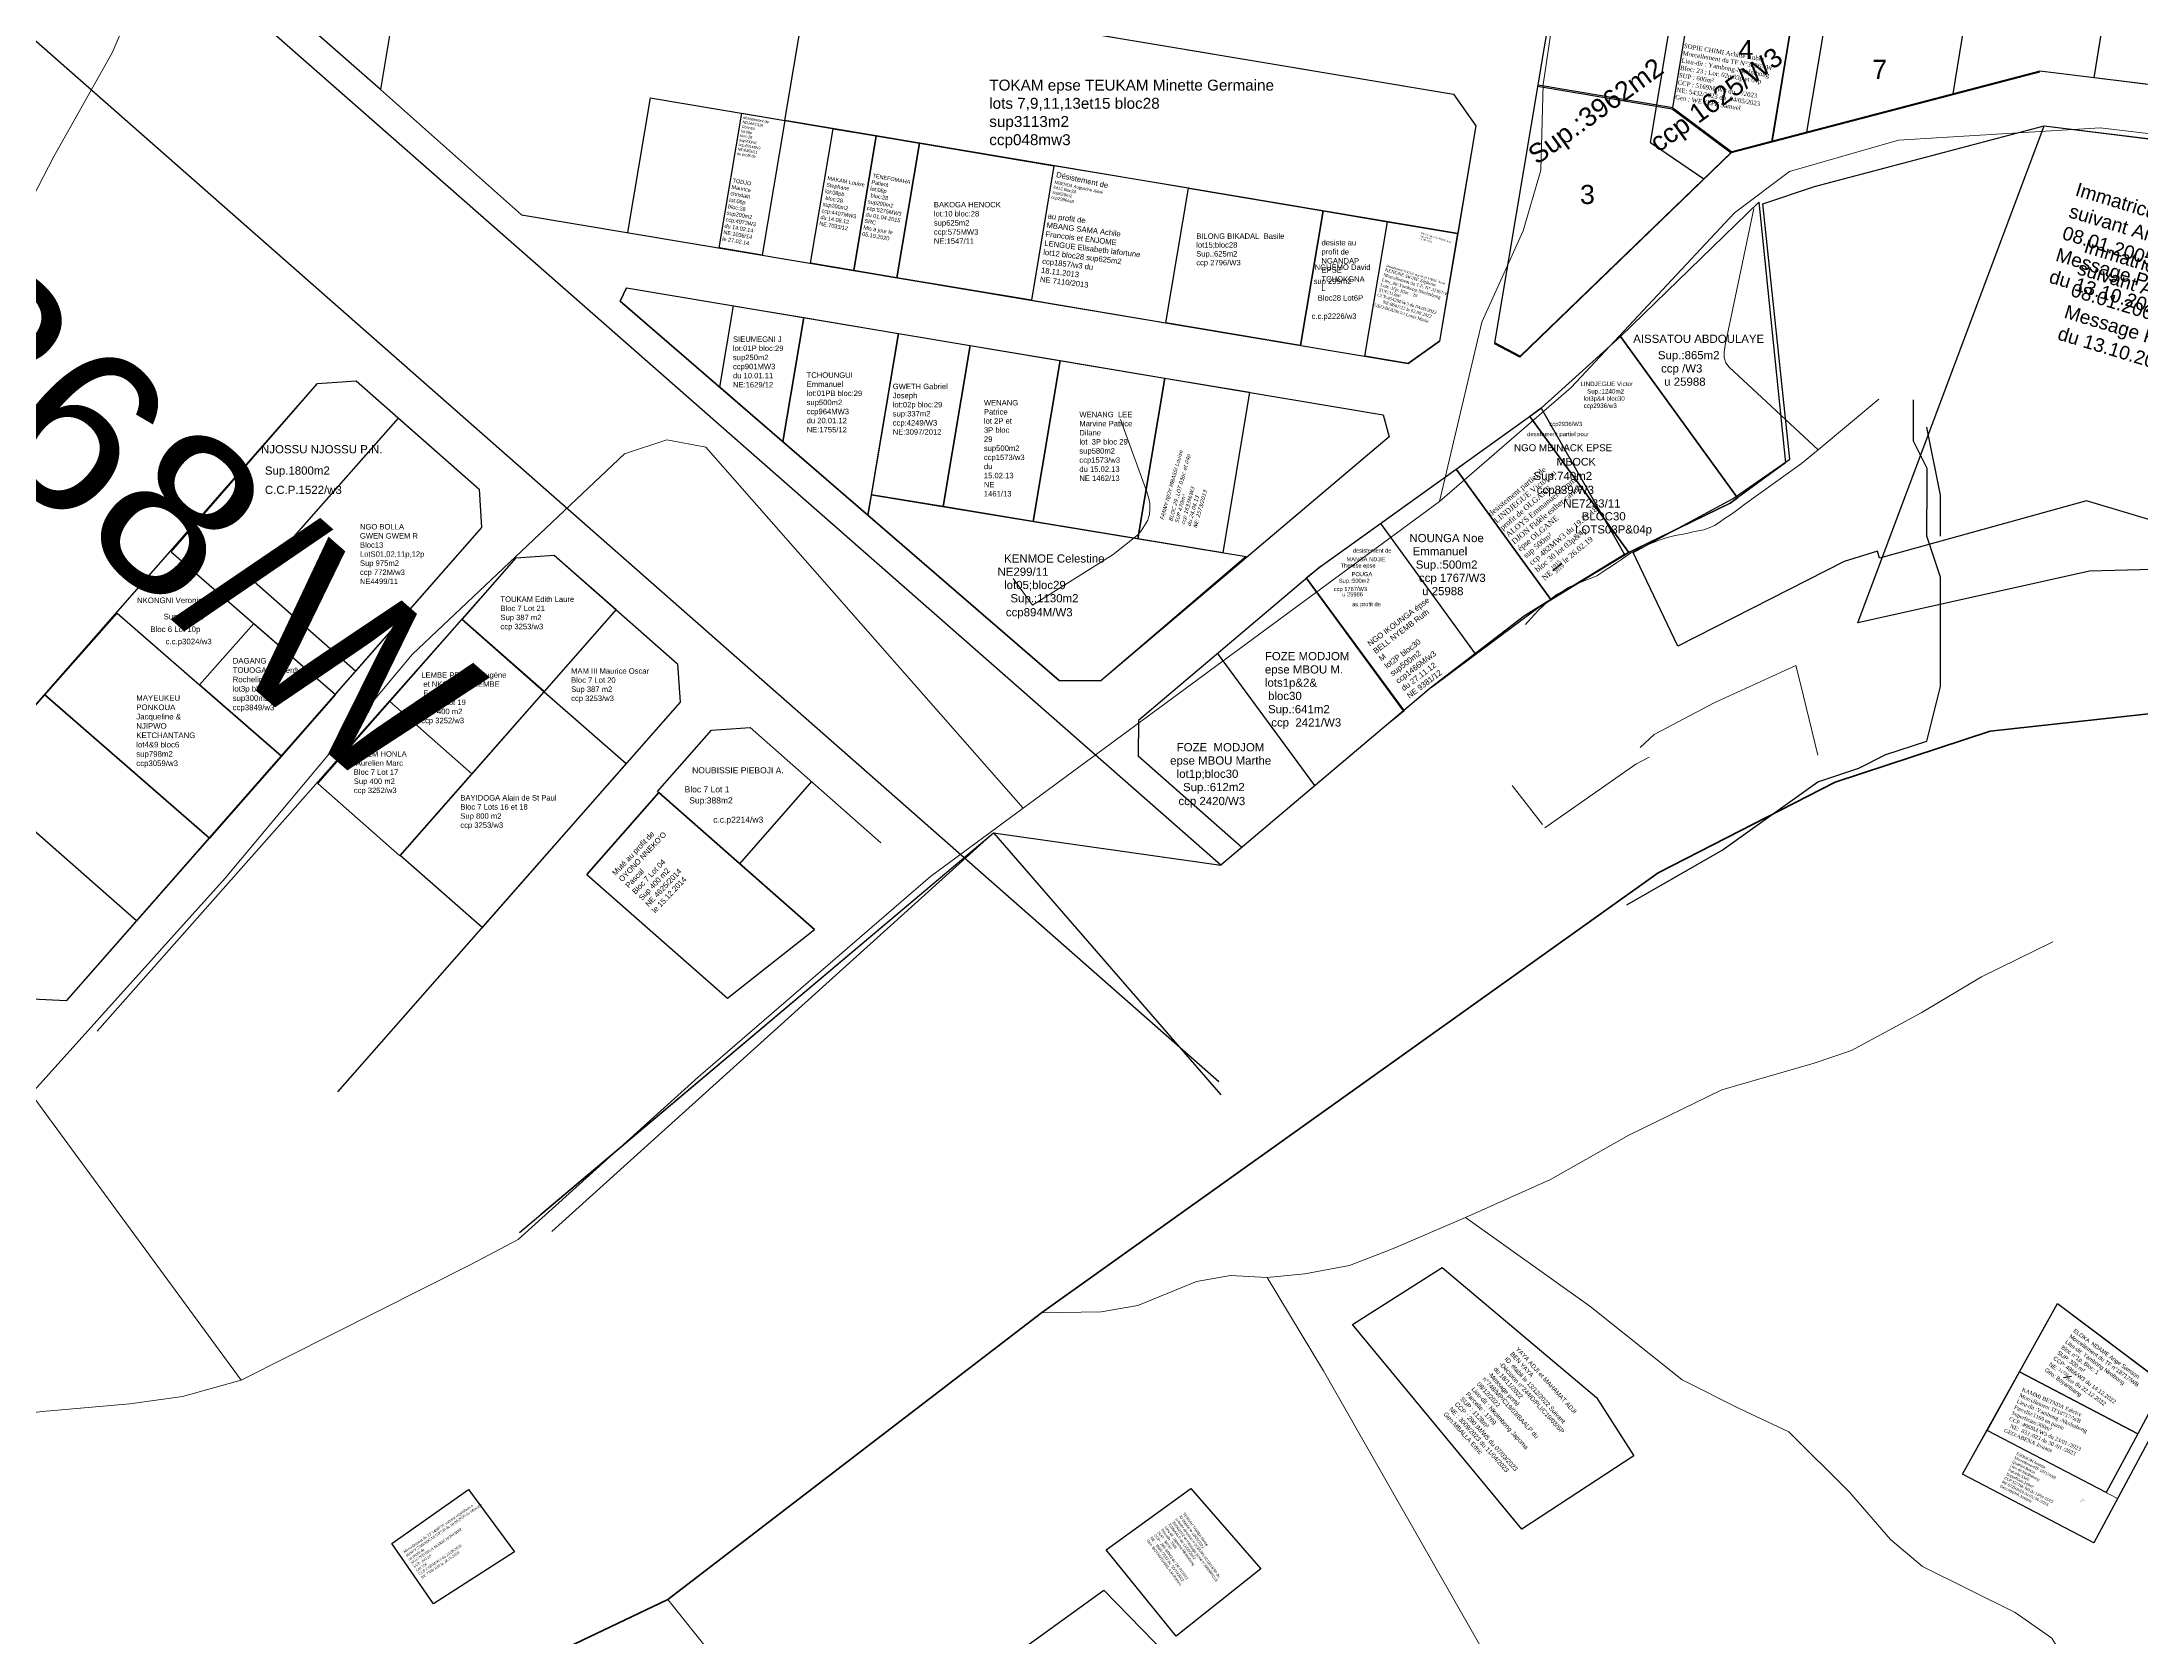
# Model space of a CAD drawing. Header units: millimetres. Extents: x 587399 to 927168, y 438565 to 1444955.
# Drawn here: x 588788.3 to 589173, y 444428.2 to 444720.5 of the extents above; entities that cross this region are included whole.
import ezdxf

# ---------------------------------------------------------------- set-up
doc = ezdxf.new("R2010")
doc.units = ezdxf.units.MM
doc.header["$LTSCALE"] = 2
for name, color, linetype, lineweight in [('drains_fossés', 120, 'Continuous', 20), ('MAJ APRES LE 13.01.2023', 222, 'Continuous', 30), ('Roads_main1', 10, 'Continuous', 100), ('Roads_others', 24, 'Continuous', 9)]:
    doc.layers.add(name, color=color, linetype=linetype, lineweight=lineweight)
for name, color, linetype in [('end maj 26 02 2021', 7, 'Continuous'), ('MAJ AVRIL 2021', 7, 'Continuous'), ('MAJ JAN 2022', 1, 'Continuous'), ('Parcelle MAJ', 6, 'Continuous')]:
    doc.layers.add(name, color=color, linetype=linetype)
doc.styles.get("Standard").update_dxf_attribs({"font": 'arial.ttf'})
doc.styles.add('STYLE3', font='tt0012m_.ttf', dxfattribs={"height": 13})
doc.styles.add('Times 1.0', font='times.ttf', dxfattribs={"width": 0.99, "height": 1})

msp = doc.modelspace()

# ---------------------------------------------------------------- linework, layer by layer
for p, q in [((589054.467, 444665.406), (589070.807, 444762.886)), ((589111.633, 444703.998), (589120.945, 444759.549)), ((589111.633, 444703.998), (589120.945, 444759.549)), ((589145.607, 444755.416), (589138.357, 444711.006)), ((589145.607, 444755.416), (589138.357, 444711.006)), ((589164.237, 444713.956), (589170.257, 444751.276)), ((589164.237, 444713.956), (589170.257, 444751.276)), ((589087.031, 444708.451), (589092.506, 444741.114)), ((589154.309, 444715.189), (589097.857, 444700.386)), ((589209.647, 444708.316), (589154.309, 444715.189)), ((589087.031, 444708.451), (589062.375, 444712.583)), ((589209.647, 444708.316), (589164.237, 444713.956)), ((589087.031, 444708.451), (589097.857, 444700.386)), ((589097.857, 444700.386), (589059.097, 444662.966))]:
    msp.add_line(p, q)
at = {"color": 1, "lineweight": 30}
for p, q in [((589054.467, 444665.406), (589070.807, 444762.886)), ((589097.857, 444700.386), (589059.097, 444662.966)), ((589059.097, 444662.966), (589054.467, 444665.406))]:
    msp.add_line(p, q, dxfattribs=at)
at = {"color": 1}
msp.add_line((589105.168, 444702.303), (589114.602, 444758.586), dxfattribs=at)
at = {"flags": 128}
for points in [[(589170.258, 444751.285), (589248.427, 444738.172), (589306.062, 444724.671), (589306.807, 444720.706), (589257.977, 444687.356), (589248.457, 444686.906), (589209.647, 444708.316), (589164.237, 444713.956), (589170.257, 444751.276)], [(589034.795, 444687.606), (589047.646, 444685.452)]]:
    msp.add_lwpolyline(points, dxfattribs=at)
for points in [[(589087.29, 444728.15), (589108.95, 444724.56), (589105.27, 444702.36), (589097.93, 444700.42), (589092.73, 444695.38), (589082.96, 444702.03)], [(589157.542, 444489.46), (589179.058, 444473.282), (589164.199, 444445.634), (589140.154, 444458.193)], [(589150.579, 444476.94), (589172.223, 444465.635), (589166.426, 444454.851), (589144.627, 444466.237)]]:
    msp.add_lwpolyline(points, close=True, dxfattribs=at)
at = {"color": 1, "lineweight": 30, "flags": 128}
for points in [[(589213.069, 444621.464), (589162.841, 444636.507), (589124.909, 444625.98), (589124.557, 444627.247), (589118.468, 444625.389), (589087.99, 444609.847), (589079.791, 444627.014), (589098.087, 444636.893), (589108.494, 444644.098), (589103.553, 444690.843), (589113.027, 444694.065), (589155.069, 444705.167)], [(589155.069, 444705.167), (589206.591, 444698.861)]]:
    msp.add_lwpolyline(points, dxfattribs=at)
at = {"color": 7, "lineweight": -3, "flags": 128}
msp.add_lwpolyline([(589155.069, 444705.167), (589206.591, 444698.861)], dxfattribs=at)
msp.add_lwpolyline([(589155.069, 444705.167), (589206.591, 444698.861)], dxfattribs=at)
at = {"color": 5, "flags": 128}
msp.add_lwpolyline([(588982.83, 444437), (589010.705, 444408.312), (588990.246, 444393.493), (588962.371, 444422.181)], close=True, dxfattribs=at)
at = {"layer": 'drains_fossés'}
for p, q in [((589113.679, 444645.841), (589124.816, 444655.116)), ((589063.213, 444577.209), (589057.655, 444584.345))]:
    msp.add_line(p, q, dxfattribs=at)
for points in [[(589101.89, 444690.048), (589096.664, 444664.971), (589096.465, 444663.733), (589096.455, 444662.716), (589096.756, 444661.755), (589097.356, 444660.937), (589113.679, 444645.841)], [(588985.852, 444651.365), (588990.706, 444638.148), (588991.006, 444637.165), (588991.263, 444636.071), (588991.264, 444635.009), (588991.165, 444633.992), (588991.01, 444633.439), (588990.855, 444632.942), (588990.29, 444631.957), (588989.68, 444630.995), (588988.993, 444630.187), (588984.556, 444626.645), (588969.755, 444617.356), (588966.209, 444622.25)], [(589060.08, 444613.819), (589061.654, 444615.622), (589062.453, 444616.463), (589063.285, 444617.271), (589064.161, 444618.024), (589065.07, 444618.754), (589065.891, 444619.407), (589066.901, 444619.961), (589067.955, 444620.592), (589068.976, 444621.113), (589070.063, 444621.534), (589071.095, 444621.944), (589072.127, 444622.321), (589073.126, 444622.753), (589074.025, 444623.328), (589074.857, 444623.915), (589075.733, 444624.469), (589076.732, 444625.1), (589077.63, 444625.731), (589078.518, 444626.373), (589079.405, 444626.971), (589080.415, 444627.491), (589081.491, 444628.001), (589082.435, 444628.422), (589083.511, 444628.876), (589084.532, 444629.275), (589085.497, 444629.586), (589086.518, 444629.885), (589087.517, 444630.107), (589088.605, 444630.307), (589089.615, 444630.507), (589090.703, 444630.774), (589091.702, 444630.973), (589092.745, 444631.196), (589093.744, 444631.528), (589094.665, 444631.938), (589095.575, 444632.536), (589096.54, 444633.244), (589097.438, 444633.809), (589098.481, 444634.518), (589099.435, 444635.248), (589100.245, 444635.868), (589110.64, 444643.307), (589113.679, 444645.841)], [(589109.588, 444606.295), (589094.663, 444599.482), (589083.657, 444593.678), (589081.061, 444591.299)], [(589113.623, 444589.927), (589110.435, 444602.968), (589109.588, 444606.295)], [(589063.613, 444576.579), (589080.298, 444588.225), (589082.728, 444589.543)]]:
    msp.add_lwpolyline(points, dxfattribs=at)
at = {"layer": 'end maj 26 02 2021', "color": 3, "linetype": 'ByBlock'}
for p, q in [((589004.26, 444569.74), (588668.629, 444864.394)), ((588643.376, 444847.097), (589003.895, 444530.13)), ((589035.098, 444648.199), (588982.251, 444603.513)), ((589107.72, 444643.446), (589097.539, 444636.048)), ((589097.539, 444636.048), (589078.197, 444626.67)), ((589078.197, 444626.67), (589059.906, 444615.402)), ((589022.538, 444624.482), (588989.143, 444596.245)), ((589059.906, 444615.402), (589042.834, 444602.345)), ((589042.834, 444602.345), (589027.543, 444589.427)), ((588989.143, 444596.245), (588989.083, 444589.718)), ((588901.042, 444583.221), (588910.938, 444594.494)), ((588910.938, 444594.494), (588918.038, 444594.953)), ((588918.038, 444594.953), (588941.959, 444573.862)), ((589008.12, 444573.004), (588989.083, 444589.718)), ((589027.543, 444589.427), (589004.26, 444569.74)), ((588929.267, 444585.053), (588916.075, 444570.023)), ((588916.075, 444570.023), (588901.042, 444583.221))]:
    msp.add_line(p, q, dxfattribs=at)
at = {"layer": 'end maj 26 02 2021', "linetype": 'ByBlock', "ltscale": 0.0014}
for p, q in [((588928.503, 444730.784), (589046.85, 444710.934)), ((588899.712, 444710.263), (588895.578, 444685.607)), ((588899.712, 444710.263), (588949.024, 444701.993)), ((588949.024, 444701.993), (588944.889, 444677.337)), ((589047.379, 444642.274), (589062.948, 444653.432)), ((589062.948, 444653.432), (589078.197, 444626.67)), ((589062.948, 444653.432), (589062.948, 444653.432)), ((589064.736, 444618.382), (589047.379, 444642.274)), ((589078.197, 444626.67), (589064.736, 444618.382)), ((588838.822, 444584.692), (588853.84, 444571.49))]:
    msp.add_line(p, q, dxfattribs=at)
at = {"layer": 'end maj 26 02 2021', "linetype": 'ByBlock'}
for p, q in [((589062.272, 444712.404), (589086.936, 444708.266)), ((589154.244, 444714.991), (589097.772, 444700.198)), ((589086.936, 444708.266), (589097.772, 444700.198)), ((589138.279, 444710.812), (589097.777, 444700.198)), ((589097.772, 444700.198), (589059.011, 444662.78)), ((588994.203, 444669.071), (588998.336, 444693.721)), ((588998.336, 444693.721), (589022.996, 444689.587)), ((588876.145, 444688.867), (589038.581, 444661.623)), ((589018.842, 444664.948), (589022.986, 444689.587)), ((589022.996, 444689.587), (589018.852, 444664.928)), ((589022.986, 444689.587), (589034.795, 444687.606)), ((589030.652, 444662.956), (589034.795, 444687.606)), ((589034.795, 444687.606), (589047.635, 444685.454)), ((589047.635, 444685.454), (589044.323, 444665.735)), ((588895.354, 444675.505), (589033.985, 444652.254)), ((589018.842, 444664.948), (588994.203, 444669.071)), ((589044.323, 444665.735), (589038.562, 444661.625)), ((589059.012, 444662.783), (589054.382, 444665.223)), ((589077.443, 444666.56), (589062.948, 444653.432)), ((589077.443, 444666.56), (589098.899, 444637.037)), ((589038.562, 444661.625), (589030.652, 444662.956)), ((588811.977, 444627.155), (588838.782, 444657.992)), ((588838.782, 444657.992), (588845.832, 444658.441)), ((588845.832, 444658.441), (588868.369, 444638.638)), ((589033.508, 444632.336), (589047.379, 444642.274)), ((589047.379, 444642.274), (589064.736, 444618.382)), ((588868.369, 444638.638), (588868.818, 444631.578)), ((588868.818, 444631.578), (588842.024, 444601.041)), ((589022.537, 444624.477), (589033.508, 444632.336)), ((589033.508, 444632.336), (589050.845, 444608.474)), ((588811.977, 444627.155), (588842.064, 444601.011)), ((588798.396, 444539.327), (588875.177, 444626.037)), ((588875.177, 444626.037), (588882.147, 444626.516)), ((588882.147, 444626.516), (588904.735, 444606.653)), ((589019.917, 444622.358), (589022.537, 444624.477)), ((589037.714, 444598.015), (589019.917, 444622.358)), ((589019.917, 444622.358), (589037.834, 444598.015)), ((588802.048, 444615.911), (588817.145, 444602.793)), ((589059.906, 444615.402), (589050.845, 444608.474)), ((589064.736, 444618.382), (589059.906, 444615.402)), ((588817.145, 444602.793), (588827.075, 444614.036)), ((589021.502, 444584.318), (589003.645, 444608.59)), ((589050.845, 444608.474), (589042.834, 444602.345)), ((588904.735, 444606.653), (588905.204, 444599.613)), ((588842.064, 444601.011), (588792.737, 444544.908)), ((589042.834, 444602.345), (589037.714, 444598.015)), ((588905.204, 444599.613), (588842.454, 444528.251)), ((589037.834, 444598.015), (589035.193, 444595.886)), ((588888.09, 444568.035), (588901.292, 444583.053)), ((588901.292, 444583.053), (588929.818, 444557.97)), ((588875.749, 444502.493), (588962.581, 444575.685)), ((588879.631, 444505.766), (588962.581, 444575.685)), ((588962.581, 444575.685), (589004.264, 444527.72))]:
    msp.add_line(p, q, dxfattribs=at)
at = {"layer": 'end maj 26 02 2021', "color": 7, "linetype": 'ByBlock'}
for p, q in [((589046.85, 444710.934), (589050.954, 444705.176)), ((589050.954, 444705.176), (589044.339, 444665.727)), ((588895.354, 444675.505), (588894.206, 444673.063)), ((588894.206, 444673.063), (588974.649, 444603.553)), ((589038.581, 444661.623), (589044.339, 444665.727)), ((589022.538, 444624.482), (589062.948, 444653.432)), ((589033.985, 444652.254), (589035.098, 444648.199)), ((588974.649, 444603.553), (588982.251, 444603.513))]:
    msp.add_line(p, q, dxfattribs=at)
at = {"layer": 'end maj 26 02 2021', "color": 2, "linetype": 'ByBlock'}
for p, q in [((589062.321, 444616.892), (589078.197, 444626.67)), ((589042.834, 444602.345), (589062.321, 444616.892)), ((588881.667, 444502.667), (588962.581, 444575.685)), ((588962.581, 444575.685), (589004.26, 444569.74))]:
    msp.add_line(p, q, dxfattribs=at)
at = {"layer": 'end maj 26 02 2021', "color": 3, "linetype": 'ByBlock', "ltscale": 0.0014, "flags": 128}
msp.add_lwpolyline([(588876.145, 444688.867), (588850.307, 444711.804), (588837.56, 444722.992), (588813.323, 444744.265), (588811.826, 444745.579)], dxfattribs=at)
at = {"layer": 'end maj 26 02 2021', "linetype": 'ByBlock', "ltscale": 0.0014, "flags": 128}
for points in [[(588840.515, 444745.541), (588855.464, 444743.014), (588850.307, 444711.804), (588837.56, 444722.992), (588840.515, 444745.541)], [(588895.354, 444675.505), (589033.986, 444652.254), (589035.098, 444648.199), (588982.251, 444603.513), (588974.649, 444603.553), (588894.206, 444673.063), (588895.354, 444675.505)], [(588868.369, 444638.638), (588868.818, 444631.578), (588792.737, 444544.908), (588786.497, 444545.198), (588768.24, 444570.241), (588768.601, 444578.041), (588838.782, 444657.992), (588845.832, 444658.441), (588868.369, 444638.638), (588868.818, 444631.578)]]:
    msp.add_lwpolyline(points, dxfattribs=at)
for points in [[(588928.503, 444730.784), (589046.85, 444710.934), (589050.954, 444705.177), (589047.646, 444685.452), (588924.368, 444706.125)], [(588916.478, 444707.451), (588924.368, 444706.125), (588920.234, 444681.472), (588912.344, 444682.796)], [(588933.244, 444704.637), (588941.135, 444703.314), (588936.997, 444678.661), (588929.108, 444679.987)], [(588949.024, 444701.991), (588973.68, 444697.858), (588969.545, 444673.201), (588944.889, 444677.337)], [(588914.944, 444672.22), (588927.851, 444670.055), (588924.032, 444647.29), (588912.442, 444657.305)], [(588927.851, 444670.055), (588945.196, 444667.146), (588939.607, 444633.832), (588924.032, 444647.29)], [(588945.196, 444667.146), (588958.354, 444664.939), (588953.408, 444635.447), (588940.233, 444637.559)], [(588958.354, 444664.939), (588974.83, 444662.175), (588969.883, 444632.683), (588953.408, 444635.447)], [(588974.83, 444662.176), (588993.979, 444658.964), (588989.042, 444629.533), (588969.883, 444632.683)], [(588993.984, 444658.969), (589009.525, 444656.356), (589004.592, 444626.976), (588989.042, 444629.533)], [(588853.619, 444651.598), (588868.369, 444638.638), (588868.818, 444631.578), (588845.735, 444605.271), (588827.147, 444621.623)], [(588940.233, 444637.559), (589008.896, 444626.268), (588982.25, 444603.513), (588974.649, 444603.553), (588939.607, 444633.832)], [(588882.147, 444626.516), (588893.496, 444616.584), (588880.294, 444601.566), (588865.276, 444614.768), (588875.177, 444626.037)], [(588865.226, 444614.728), (588880.244, 444601.526), (588867.042, 444586.508), (588852.024, 444599.71)], [(588788.809, 444600.921), (588818.952, 444574.727), (588805.595, 444559.534), (588775.569, 444585.931)], [(588852.024, 444599.71), (588867.042, 444586.508), (588853.84, 444571.49), (588838.822, 444584.692)], [(588880.304, 444601.526), (588895.322, 444588.354), (588868.898, 444558.318), (588853.88, 444571.53)]]:
    msp.add_lwpolyline(points, close=True, dxfattribs=at)
at = {"layer": 'end maj 26 02 2021', "linetype": 'ByBlock', "lineweight": -3, "ltscale": 0.0014, "flags": 128}
msp.add_lwpolyline([(588916.478, 444707.451), (588924.368, 444706.125), (588920.234, 444681.472), (588912.344, 444682.796)], close=True, dxfattribs=at)
at = {"layer": 'end maj 26 02 2021', "color": 150, "linetype": 'ByBlock', "lineweight": -3, "ltscale": 0.0014, "flags": 128}
msp.add_lwpolyline([(588941.135, 444703.314), (588949.024, 444701.991), (588944.889, 444677.337), (588936.997, 444678.661)], close=True, dxfattribs=at)
at = {"layer": 'end maj 26 02 2021', "linetype": 'ByBlock', "flags": 128}
msp.add_lwpolyline([(588973.68, 444697.858), (588969.545, 444673.201), (588994.203, 444669.071), (588998.336, 444693.721), (588973.68, 444697.858)], dxfattribs=at)
for points in [[(589102.836, 444691.187), (589107.72, 444643.446), (589098.899, 444637.037), (589077.443, 444666.56)], [(588802.048, 444615.911), (588832.16, 444589.745), (588818.954, 444574.725), (588788.808, 444600.92)], [(588827.075, 444614.036), (588842.064, 444601.011), (588832.16, 444589.745), (588817.145, 444602.793)]]:
    msp.add_lwpolyline(points, close=True, dxfattribs=at)
at = {"layer": 'end maj 26 02 2021', "color": 150, "linetype": 'ByBlock', "lineweight": -3, "ltscale": 0.0014, "flags": 128}
for points in [[(589060.877, 444651.947), (589078.973, 444627.047), (589097.539, 444636.048), (589098.899, 444637.036), (589077.443, 444666.56), (589062.949, 444653.433), (589060.887, 444651.934)], [(589047.379, 444642.274), (589064.736, 444618.382), (589078.973, 444627.047), (589060.877, 444651.947)], [(589060.877, 444651.947), (589078.973, 444627.047)]]:
    msp.add_lwpolyline(points, dxfattribs=at)
at = {"layer": 'end maj 26 02 2021', "flags": 128}
for points in [[(589131.107, 444654.992), (589131.107, 444647.492), (589133.607, 444642.492), (589133.607, 444634.992)], [(589131.107, 444654.992), (589131.107, 444647.492), (589133.607, 444642.492), (589133.607, 444634.992)], [(589131.107, 444654.992), (589131.107, 444647.492), (589133.607, 444642.492), (589133.607, 444634.992)], [(589136.107, 444629.992), (589136.107, 444637.492), (589133.607, 444649.992)], [(589136.107, 444629.992), (589136.107, 444637.492), (589133.607, 444649.992)], [(589136.107, 444629.992), (589136.107, 444637.492), (589133.607, 444649.992)], [(589121.107, 444587.492), (589126.107, 444589.992), (589133.607, 444592.492), (589136.107, 444602.492), (589136.107, 444612.492), (589136.107, 444617.492), (589136.107, 444622.492), (589133.607, 444629.992), (589133.607, 444634.992)], [(589096.107, 444572.492), (589113.607, 444584.992), (589121.107, 444587.492)], [(589078.607, 444562.492), (589096.107, 444572.492)]]:
    msp.add_lwpolyline(points, dxfattribs=at)
at = {"layer": 'end maj 26 02 2021', "color": 3, "linetype": 'ByBlock', "lineweight": -3, "ltscale": 0.0014, "flags": 128}
msp.add_lwpolyline([(588888.088, 444568.033), (588913.878, 444545.368), (588929.841, 444557.98), (588901.292, 444583.053)], close=True, dxfattribs=at)
at = {"layer": 'end maj 26 02 2021', "color": 150, "lineweight": -3, "flags": 128}
msp.add_lwpolyline([(588866.43, 444455.43), (588874.86, 444443.97), (588860.04, 444434.5), (588852.39, 444445.53)], close=True, dxfattribs=at)
msp.add_lwpolyline([(588866.43, 444455.43), (588874.86, 444443.97), (588860.04, 444434.5), (588852.39, 444445.53)], close=True, dxfattribs=at)
msp.add_lwpolyline([(588866.43, 444455.43), (588874.86, 444443.97), (588860.04, 444434.5), (588852.39, 444445.53)], close=True, dxfattribs=at)
at = {"layer": 'MAJ APRES LE 13.01.2023', "color": 232, "lineweight": 30, "flags": 128}
msp.add_lwpolyline([(589044.825, 444496.076), (589073.058, 444472.231), (589079.908, 444461.581), (589059.387, 444448.122), (589028.381, 444485.65)], close=True, dxfattribs=at)
msp.add_lwpolyline([(589044.825, 444496.076), (589073.058, 444472.231), (589079.908, 444461.581), (589059.387, 444448.122), (589028.381, 444485.65)], close=True, dxfattribs=at)
at = {"layer": 'MAJ APRES LE 13.01.2023', "flags": 128}
msp.add_lwpolyline([(589150.579, 444476.94), (589172.223, 444465.635), (589166.426, 444454.851), (589144.627, 444466.237)], close=True, dxfattribs=at)
at = {"layer": 'MAJ APRES LE 13.01.2023', "lineweight": 13, "flags": 128}
msp.add_lwpolyline([(589144.627, 444466.237), (589168.555, 444453.739), (589164.199, 444445.634), (589140.154, 444458.193)], close=True, dxfattribs=at)
at = {"layer": 'MAJ APRES LE 13.01.2023', "lineweight": 30, "flags": 128}
msp.add_lwpolyline([(588998.727, 444455.592), (589011.554, 444440.892), (588996.094, 444428.557), (588983.272, 444444.376)], close=True, dxfattribs=at)
at = {"layer": 'MAJ JAN 2022', "lineweight": -3, "ltscale": 0.0014, "flags": 128}
msp.add_lwpolyline([(589155.069, 444705.167), (589206.579, 444698.767), (589253.739, 444672.747), (589244.919, 444644.057), (589265.139, 444636.707), (589284.509, 444627.407), (589302.849, 444616.217), (589319.989, 444603.247), (589345.749, 444588.647), (589340.799, 444583.287), (589424.329, 444491.587), (589436.769, 444492.937), (589439.519, 444468.087), (589415.099, 444460.817), (589349.809, 444532.107), (589315.689, 444567.757), (589295.789, 444583.837), (589272.529, 444599.397), (589245.959, 444612.277), (589225.219, 444619.357), (589193.619, 444624.367), (589163.419, 444623.617), (589120.969, 444614.137), (589155.069, 444705.167)], close=True, dxfattribs=at)
msp.add_lwpolyline([(589155.069, 444705.167), (589206.579, 444698.767), (589253.739, 444672.747), (589244.919, 444644.057), (589265.139, 444636.707), (589284.509, 444627.407), (589302.849, 444616.217), (589319.989, 444603.247), (589345.749, 444588.647), (589340.799, 444583.287), (589424.329, 444491.587), (589436.769, 444492.937), (589439.519, 444468.087), (589415.099, 444460.817), (589349.809, 444532.107), (589315.689, 444567.757), (589295.789, 444583.837), (589272.529, 444599.397), (589245.959, 444612.277), (589225.219, 444619.357), (589193.619, 444624.367), (589163.419, 444623.617), (589120.969, 444614.137), (589155.069, 444705.167)], close=True, dxfattribs=at)
at = {"layer": 'Parcelle MAJ', "color": 6, "lineweight": 30, "flags": 128}
msp.add_lwpolyline([(589034.795, 444687.606), (589047.646, 444685.451), (589044.339, 444665.727), (589038.581, 444661.623), (589030.652, 444662.953), (589034.795, 444687.606)], dxfattribs=at)
msp.add_lwpolyline([(589157.542, 444489.46), (589177.118, 444474.741), (589172.223, 444465.635), (589150.579, 444476.94)], close=True, dxfattribs=at)
at = {"layer": 'Roads_main1'}
msp.add_lwpolyline([(588566.71, 444264.164), (588618.695, 444289.828), (588623.344, 444292.121), (588708.613, 444338.49), (588774.51, 444373.885), (588787.769, 444381.006), (588813.668, 444392.717), (588902.959, 444435.254), (588971.381, 444487.764), (589084.348, 444568.353), (589116.814, 444584.956), (589145.18, 444594.325), (589180.911, 444598.207)], dxfattribs=at)
at = {"layer": 'Roads_others'}
for points in [[(588824.755, 444475.405), (588786.293, 444527.866), (588766.458, 444558.457), (588757.214, 444578.269), (588753.018, 444600.153), (588756.268, 444626.178), (588770.233, 444660.506), (588790.443, 444699.57), (588801.138, 444718.506), (588808.127, 444734.786), (588820.149, 444769.399), (588824.589, 444792.772), (588821.585, 444821.456), (588814.107, 444851.031), (588803.08, 444866.696), (588783.112, 444885.9), (588762.412, 444893.275), (588743.045, 444899.314)], [(589071.904, 444770.685), (589063.324, 444712.706), (589062.895, 444697.03), (589059.631, 444685.928), (589052.054, 444669.206), (589044.338, 444636.377)], [(589476.238, 444488.46), (589451.658, 444512.689), (589405.118, 444561.173), (589386.971, 444580.07), (589343.168, 444622.023), (589301.742, 444650.968), (589273.584, 444666.914), (589243.351, 444682.858), (589217.427, 444696.143), (589204.923, 444700.121), (589165.32, 444704.813), (589128.399, 444702.555), (589108.456, 444696.776), (589098.339, 444689.216), (589068.441, 444657.25), (589044.338, 444636.377)], [(588786.293, 444527.866), (588821.834, 444567.388), (588856.186, 444608.379), (588895.005, 444645.096), (588902.751, 444647.624), (588909.891, 444646.294), (588968.038, 444580.167)], [(589044.338, 444636.377), (588968.038, 444580.167), (588951.065, 444567.658), (588908.516, 444530.937), (588875.497, 444501.179), (588866.864, 444496.594), (588824.755, 444475.405), (588814.034, 444472.432), (588804.355, 444471.096), (588788.359, 444469.676), (588779.568, 444468.628), (588771.311, 444466.255), (588751.77, 444457.823)], [(589156.674, 444555.733), (589143.581, 444549.286), (589132.575, 444542.698), (589119.771, 444535.81), (589112.934, 444533.503), (589096.032, 444528.612), (589078.999, 444520.315), (589064.642, 444512.165), (589049.085, 444505.196), (589035.691, 444499.49), (589027.801, 444496.453), (589019.621, 444494.886), (589012.772, 444494.216)], [(589186.623, 444389.534), (589169.706, 444398.759), (589166.207, 444401.42), (589164.637, 444405.564), (589159.636, 444423.003), (589156.511, 444428.184), (589149.801, 444432.909), (589132.819, 444441.316), (589126.93, 444446.263), (589119.406, 444454.911), (589108.305, 444465.988), (589099.22, 444470.268), (589088.79, 444475.509), (589071.881, 444488.957), (589049.085, 444505.196)], [(589113.926, 444122.559), (589115.247, 444134.831), (589120.301, 444154.027), (589126.527, 444178.287), (589130.072, 444208.912), (589127.944, 444250.608), (589124.929, 444290.833), (589115.377, 444318.924), (589098.961, 444349.673), (589077.937, 444380.849), (589023.058, 444477.147), (589012.772, 444494.216), (589006, 444494.586), (588999.806, 444493.496), (588989.02, 444489.13), (588982.316, 444487.941), (588971.381, 444487.764)], [(588902.959, 444435.254), (588930.68, 444400.669), (588945.795, 444383.494), (588958.467, 444366.206), (588963.63, 444354.714), (588966.839, 444342.844), (588974.45, 444324.07), (588988.084, 444300.128), (588992.129, 444285.087), (588995.039, 444271.746), (588995.284, 444248.455), (588993.23, 444226.155), (588987.89, 444203.322), (588985.898, 444174.412), (588985.346, 444148.831), (588983.823, 444128.744)]]:
    msp.add_lwpolyline(points, dxfattribs=at)

# ---------------------------------------------------------------- texts
for s, p in [('4', (589099.088, 444717.382)), ('7', (589123.594, 444713.757)), ('3', (589070.054, 444690.84))]:
    msp.add_text(s, height=3.5).set_placement(p)
at = {"color": 3, "insert": (589089.173, 444720.251), "char_height": 0.8173, "width": 20.5437, "attachment_point": 1, "rotation": 350.33821}
msp.add_mtext('{\\fTimes New Roman|b0|i0|c0|p18;SOPIE CHIMI Achille Aubin\\P\\C1;Morcellement du TF N°32367/W\\P\\C256;Lieu-dit : Yambong-Nkolmbong\\PBloc: 23 ; Lot: 02p,03p et 04p\\PSUP : 600m²\\PCCP : 5169M/W3 du  / /2023\\PNE: 5432/2023 du  04/05/2023\\P\\C1;Geo : WEYEPE Samuel}', dxfattribs=at)
at = {"attachment_point": 1}
for s, insert, char_height, width, rotation in [('\\A1;{\\fTimes New Roman|b0|i0|c186|p18;\\C3;TOGUE née NGO MBOG Anne\\PSup.:313 m²\\Pccp 1616/W3}', (589040.873, 444685.705), 0.3, 20.59729, 342.95384), ('\\A1;{\\H0.6937x;\\C1;Désistement \\fTimes New Roman|b0|i0|c186|p18;TOGUE née NGO MBOG Anne\\fTimes New Roman|b0|i0|c0|p18;\\P\\fTimes New Roman|b0|i0|c186|p18;\\H1.442x;\\C256;KENGNE SIGNE Zéphirin\\P\\C1;Morcellement du T.F. N° 32367/W\\C256;                              Lieu_dit:Yambong-Nkolmbong                                                        \\PLots :16p; Bloc : 28                                                   SUP:313m²                                                                      CCP:4542M/W3 du 04/08/2022                                                  NE:8607/22 le 02.09.2022                                        \\C1;GEO:BOUNGO Louis Marie}', (589034.642, 444679.759), 0.576648, 20.59729, 342.95384), ('\\A1;ELOKA  NDAME Ange Samson\\P{\\C1;Morcellement du TF n°18717/WB\\P}Lieu-dit: Yambong Nkolbong\\PBloc n°1p, Bloc: 1\\PSUP: 300 m²\\PCCP: 4866/W3 du 14.12.2022\\PNE: {\\H0.7x;\\S11726#2022;} du 22.12.2022\\P{\\C1;Géo: Boyantsang}', (589160.784, 444484.919), 0.74886, 25.41892, 323.87907), ("{\\fTimes New Roman|b0|i0|c0|p18;SABONGO NGAMKA Pierre\\P\\C1;Immatriculation directe établi \\Ple 28/01/2022 suivant message porté  n°048/MP/C19/03/BAAJP du\\P 27/01/2022 consecutive à la decision n°001/D/PLI/C19/03/BAAJP \\Pdu 15/12/2021 De Monsieur le sous-prefet de l'Arrondissement de Douala 3e  \\P\\C256;Lieu-dit:Yambong-Nkolmbong\\PParcelle: 1169\\C1;\\P\\C256;SUP:903m²\\PCCP:229 IM/W3 du 08.03.2022\\PNE:5197/2022 du 28.04.2022\\PGEO: ABENA Josiane}", (589162.036, 444453.929), 0.03462, 1.17517, 323.87907)]:
    msp.add_mtext(s, dxfattribs=dict(at, insert=insert, char_height=char_height, width=width, rotation=rotation))
at = {"layer": 'end maj 26 02 2021', "color": 1, "linetype": 'ByBlock'}
for s, height, rotation, p in [('T.F 32368/W', 30, 318.91554, (588668.182, 444740.603)), ('ccp2936/W3', 0.7777, 359.99246, (589064.422, 444650.172)), ('desstement partiel pour', 0.77765, 359.99246, (589060.367, 444648.322)), ('désistement de', 0.75, 359.99246, (589028.419, 444626.994)), ('au profit de', 0.75, 359.99246, (589028.32, 444617.18))]:
    msp.add_text(s, height=height, rotation=rotation, dxfattribs=at).set_placement(p)
at = {"layer": 'end maj 26 02 2021', "color": 7, "linetype": 'ByBlock'}
for s, height, rotation, p in [('ccp 1625/W3', 3.5, 35.99246, (589084.453, 444700.186)), ('Sup.:3962m2', 3.5, 35.99246, (589062.17, 444697.928)), ('BILONG BIKADAL  Basile', 1, 359.99246, (588999.747, 444684.462)), ('ccp 2796/W3', 1, 359.99246, (588999.747, 444679.605)), ('Sup.:625m2', 1, 359.99246, (588999.747, 444681.224)), ('lot15;bloc28', 1, 359.99246, (588999.747, 444682.843)), ('sup 299m2', 1, 359.99246, (589021.255, 444676.188)), ('NGUEMO David', 1, 359.99246, (589021.433, 444678.773)), ('Bloc28 Lot6P', 1, 359.99246, (589022.005, 444673.144)), ('c.c.p2226/w3', 1, 359.99246, (589020.879, 444669.797)), ('AISSATOU ABDOULAYE', 1.5, 359.99246, (589079.804, 444665.408)), ('  Sup.:865m2', 1.5, 359.99246, (589083.158, 444662.412)), ('   ccp /W3', 1.5, 359.99246, (589083.158, 444659.984)), ('LINDJEGUE Victor', 0.81453, 359.99246, (589070.135, 444657.491)), ('    u 25988', 1.5, 359.99246, (589083.157, 444657.555)), ('ccp2936/w3', 0.8145, 359.99246, (589070.726, 444653.496)), ('lot3p&4 bloc30', 0.81453, 359.99246, (589070.726, 444654.815)), ('  Sup.:1240m2', 0.81453, 359.99246, (589070.726, 444656.134)), ('NGO MBINACK EPSE', 1.27986, 359.99246, (589057.966, 444645.565)), ('MBOCK', 1.4015, 359.99246, (589065.754, 444642.937)), ('  Sup.740m2', 1.5, 359.99246, (589060.388, 444640.291)), ('   ccp839/W3', 1.5, 359.99246, (589060.387, 444637.743)), ('NE7233/11', 1.5, 359.99246, (589066.979, 444635.255)), ('BLOC30', 1.5, 359.99246, (589070.387, 444632.897)), ('NOUNGA Noe', 1.5, 359.99246, (589038.804, 444628.915)), ('LOTS03P&04p', 1.5, 359.99246, (589069.156, 444630.499)), ('KENMOE Celestine', 1.5, 359.99246, (588964.547, 444625.175)), (' Emmanuel', 1.5, 359.99246, (589038.804, 444626.487)), ('NE299/11', 1.5, 359.99246, (588963.345, 444622.747)), ('  Therese epse', 0.75, 359.99246, (589025.6, 444624.245)), ('MANGA NDJIE', 0.75, 359.99246, (589027.272, 444625.408)), ('  POUGA', 0.75, 359.99246, (589027.626, 444622.677)), ('  Sup.:500m2', 1.5, 359.99246, (589038.803, 444624.058)), ('   ccp 1767/W3', 1.5, 359.99246, (589038.803, 444621.63)), ('lot05;bloc29', 1.5, 359.99246, (588964.546, 444620.318)), ('  Sup.:1130m2', 1.5, 359.99246, (588964.546, 444617.89)), ('    ccp 1767/W3', 0.75, 359.99246, (589023.775, 444619.947)), ('   Sup.:500m2', 0.75, 359.99246, (589024.991, 444621.464)), ('     u 25986', 0.75, 359.99246, (589025.042, 444618.986)), ('    u 25988', 1.5, 359.99246, (589038.803, 444619.201)), ('    ccp894M/W3', 1.5, 359.99246, (588962.543, 444615.328)), ('FOZE MODJOM', 1.5, 359.99246, (589012.326, 444607.289)), ('epse MBOU M.', 1.5, 359.99246, (589012.326, 444604.86)), ('lots1p&2&', 1.5, 359.99246, (589012.326, 444602.432)), (' bloc30', 1.5, 359.99246, (589012.325, 444600.003)), (' Sup.:641m2', 1.5, 359.99246, (589012.325, 444597.574)), ('  ccp  2421/W3', 1.5, 359.99246, (589012.325, 444595.146)), ('FOZE  MODJOM', 1.5, 359.99246, (588996.167, 444590.599)), ('epse MBOU Marthe', 1.5, 359.99246, (588994.965, 444588.171)), ('lot1p;bloc30', 1.5, 359.99246, (588996.166, 444585.742)), ('  Sup.:612m2', 1.5, 359.99246, (588996.166, 444583.314)), ('    ccp 2420/W3', 1.5, 359.99246, (588994.163, 444580.752))]:
    msp.add_text(s, height=height, rotation=rotation, dxfattribs=at).set_placement(p)
at = {"layer": 'end maj 26 02 2021', "linetype": 'ByBlock'}
for s, height, p in [('NJOSSU NJOSSU P.N.', 1.5, (588828.421, 444645.179)), ('Sup.1800m2', 1.5, (588829.124, 444641.276)), ('C.C.P.1522/w3', 1.5, (588829.124, 444637.741)), ('NKONGNI Veronique', 1.02502, (588805.685, 444617.746)), ('Sup.300m2', 1.025, (588810.576, 444614.769)), ('Bloc 6 Lot 10p', 1.02502, (588808.139, 444612.451)), ('c.c.p3024/w3', 1.02502, (588810.931, 444610.208)), ('Bloc 7 Lot 1', 1.11427, (588906.016, 444583.084)), ('NOUBISSIE PIEBOJI A.', 1.11427, (588907.391, 444586.574)), ('Sup:388m2', 1.1143, (588906.871, 444581.054)), ('c.c.p2214/w3', 1.11427, (588911.253, 444577.519))]:
    msp.add_text(s, height=height, rotation=359.99246, dxfattribs=at).set_placement(p)
at = {"layer": 'end maj 26 02 2021', "color": 7, "linetype": 'ByBlock', "attachment_point": 1}
for s, insert, char_height, width, rotation in [('TOKAM epse TEUKAM Minette Germaine\\Plots 7,9,11,13et15 bloc28\\Psup3113m2\\Pccp048mw3', (588961.832, 444713.621), 2, 69.47454, 359.99246), ('désistement de\\PNDJAKOUA\\PChantal\\Plot:06p \\Pbloc:28\\Psup200m2\\Pccp:891MW3\\PNE:8355/11\\Pau profit de', (588916.826, 444706.933), 0.5, 14.82, 349.85846), ('MAKAM Louise \\PStephane\\Plot:08pb\\P bloc:28\\Psup200m2\\Pccp:4407MW3\\Pdu 14.08.12\\PNE:7033/12', (588932.253, 444695.942), 0.72193, 14.82, 349.85846), ('TENEFOMAHA \\PPatient \\Plot:08p\\P bloc:28\\Psup200m2\\Pccp:5275MW3\\Pdu 01.04.2015\\PSRC\\P{\\C1;Mis a jour le\\P05.10.2020}', (588940.534, 444696.417), 0.72193, 14.82, 349.85846), ('{\\C1;Désistement de} \\P{\\H0.56x;MBENDA Augustine Aimé\\Plot12 bloc28\\Psup625m2\\Pccp2986/w3}', (588974.231, 444696.766), 1, 20.53, 347.69858), ('TODJO \\PMaurice\\Pchrislain\\Plot:06p \\Pbloc:28\\Psup200m2\\Pccp:4973W3\\Pdu 14.02.14\\PNE:1036/14\\Ple 27.02.14', (588914.901, 444695.537), 0.72193, 14.82, 349.85846), ('BAKOGA HENOCK\\Plot:10 bloc:28\\Psup625m2\\Pccp:575MW3\\PNE:1547/11', (588951.682, 444691.225), 1, 20.53, 359.99246), ('{\\C1;au profit de \\P}MBANG SAMA Achile\\PFrancois et ENJOME \\PLENGUE Elisabeth lafortune\\Plot12 bloc28 sup625m2\\Pccp1857/w3 du \\P18.11.2013\\PNE 7110/2013', (588972.605, 444689.163), 1, 33.3374, 353.05724), ('SIEUMEGNI J\\Plot:01P bloc:29\\Psup250m2\\Pccp901MW3\\Pdu 10.01.11\\PNE:1629/12', (588914.875, 444666.582), 1, 20.53, 359.99246), ('TCHOUNGUI\\PEmmanuel\\Plot:01PB bloc:29\\Psup500m2\\Pccp964MW3\\Pdu 20.01.12\\PNE:1755/12', (588928.371, 444660.011), 1, 20.53, 359.99246), ('GWETH Gabriel\\PJoseph\\Plot:02p bloc:29\\Psup:337m2\\Pccp:4249/W3\\PNE:3097/2012', (588944.142, 444657.933), 1, 20.53, 359.99246)]:
    msp.add_mtext(s, dxfattribs=dict(at, insert=insert, char_height=char_height, width=width, rotation=rotation))
at = {"layer": 'end maj 26 02 2021', "color": 5, "linetype": 'ByBlock', "insert": (589022.689, 444684.261), "char_height": 1, "width": 7.97, "attachment_point": 1, "rotation": 359.99246}
msp.add_mtext('desiste au profit de NGANDAP EPSE TCHOKGNA L', dxfattribs=at)
at = {"layer": 'end maj 26 02 2021', "linetype": 'ByBlock', "attachment_point": 1}
for s, insert, char_height, width, rotation in [('WENANG Patrice\\Plot 2P et 3P bloc 29\\Psup500m2\\Pccp1573/w3\\Pdu 15.02.13\\PNE 1461/13', (588960.847, 444654.95), 1, 6.52, 359.99246), ('WENANG  LEE Marvine Patrice Dilane\\Plot  3P bloc 29\\Psup580m2\\Pccp1573/w3\\Pdu 15.02.13\\PNE 1462/13', (588978.338, 444652.791), 1, 10.27743, 359.99246), ('{\\fVerdana|b0|i1|c0|p34;FANNY NJOY MBASSI Louise}', (588993.087, 444633.09), 0.7, 51.8178, 74.54756), ('{\\fVerdana|b0|i1|c0|p34;BLOC 29 ,LOT 03pc et 04p\\PSUP 470m²\\Pccp 1633M/W3 \\Pdu 24.04.13\\PNE: 2573/2013}', (588994.647, 444632.841), 0.7, 50.41, 74.54747), ('NGO IKOUNGA épse BELL NYEMB Ruth M\\Plot2P bloc30\\Psup500m2\\Pccp1466M/w3\\Pdu 27.11.12\\PNE 9381/12', (589030.989, 444610.59), 1.02502, 13.95, 37.13366), ('DAGANG TOUOGANG Verdy Rochelin\\Plot3p bloc6\\Psup300m2\\Pccp3849/w3', (588823.218, 444607.697), 1.02502, 13.95, 359.99246), ('MAYEUKEU PONKOUA Jacqueline & NJIPWO KETCHANTANG \\Plot4&9 bloc6\\Psup798m2\\Pccp3059/w3', (588805.558, 444600.887), 1.02502, 13.95, 359.99246)]:
    msp.add_mtext(s, dxfattribs=dict(at, insert=insert, char_height=char_height, width=width, rotation=rotation))
at = {"layer": 'end maj 26 02 2021', "color": 1, "linetype": 'ByBlock', "lineweight": -3, "ltscale": 0.0014, "insert": (589053.117, 444634.363), "char_height": 1, "width": 16.65161, "attachment_point": 1, "rotation": 39.823, "style": 'Times 1.0'}
msp.add_mtext('\\A1;desistement partiel de LINDJEGUE Victor au profit de OLGANE ALOYS Emmanuel et mme DJON Fidèle esther carine épse OLGANE\\Psup 500m²\\Pccp 482MW3 du 19.11.18\\Pbloc 30 lot 03p&4p\\PNE {\\H0.7x;\\S1015/2019;} le 26.02.19', dxfattribs=at)
at = {"layer": 'end maj 26 02 2021', "linetype": 'ByBlock', "ltscale": 0.0014, "char_height": 1, "width": 28.68, "attachment_point": 1}
for s, insert, rotation in [('{\\C7;NGO BOLLA \\PGWEN GWEM R\\PBloc13 \\PLotS01,02,11p,12p\\PSup 975m2\\Pccp 772M/w3\\PNE4499/11}', (588846.538, 444632.235), 359.99246), ('{\\C7;TOUKAM Edith Laure\\PBloc 7 Lot 21\\PSup 387 m2\\Pccp 3253/w3}', (588872.273, 444618.962), 359.99246), ('{\\C7;LEMBE PRINCE Eugéne\\P et NKOT epse LEMBE\\P Euphrasie\\PBloc 7 Lot 19\\PSup 400 m2\\Pccp 3252/w3}', (588857.77, 444605.085), 359.99246), ('{\\C7;MAM III Maurice Oscar\\PBloc 7 Lot 20\\PSup 387 m2\\Pccp 3253/w3}', (588885.227, 444605.82), 359.99246), ('{\\C7;GWEM HONLA\\P Aurelien Marc\\PBloc 7 Lot 17\\PSup 400 m2\\Pccp 3252/w3}', (588845.409, 444590.624), 359.99246), ('{\\C7;BAYIDOGA Alain de St Paul\\PBloc 7 Lots 16 et 18\\PSup 800 m2\\Pccp 3253/w3}', (588864.93, 444582.593), 359.99246), ("{\\C1;Muté au profit de\\C7; \\POYONO NNEKO'O\\PPascal\\PBloc 7 Lot 04\\PSup 400 m2\\PNE 4625/2014\\Ple 15.12.2014}", (588892.638, 444568.459), 46.62515)]:
    msp.add_mtext(s, dxfattribs=dict(at, insert=insert, rotation=rotation))
at = {"layer": 'end maj 26 02 2021', "color": 150, "linetype": 'ByBlock', "lineweight": -3, "ltscale": 0.0014, "insert": (588854.4, 444444.132), "char_height": 0.49, "width": 35.12245, "attachment_point": 1, "rotation": 34.37333, "style": 'Times 1.0'}
msp.add_mtext('{\\C1;Morcellement du TF 34947/W suivant réquisition n\\P0680/Y.7/MINDCAF/5/P530 du 18.08.2020 du Ministre\\Pau profit de\\P\\C256;NGO NTONGA MARIE HONOREE\\PSUP. 240 m²\\PLot 156 \\PCCP 2333M/W3 du 24.08.2020\\PNE 7708/ 020 le 28.10.2020}', dxfattribs=at)
msp.add_mtext('{\\C1;Morcellement du TF 34947/W suivant réquisition n\\P0680/Y.7/MINDCAF/5/P530 du 18.08.2020 du Ministre\\Pau profit de\\P\\C256;NGO NTONGA MARIE HONOREE\\PSUP. 240 m²\\PLot 156 \\PCCP 2333M/W3 du 24.08.2020\\PNE 7708/ 020 le 28.10.2020}', dxfattribs=at)
msp.add_mtext('{\\C1;Morcellement du TF 34947/W suivant réquisition n\\P0680/Y.7/MINDCAF/5/P530 du 18.08.2020 du Ministre\\Pau profit de\\P\\C256;NGO NTONGA MARIE HONOREE\\PSUP. 240 m²\\PLot 156 \\PCCP 2333M/W3 du 24.08.2020\\PNE 7708/ 020 le 28.10.2020}', dxfattribs=at)
at = {"layer": 'MAJ APRES LE 13.01.2023', "color": 232, "lineweight": 30, "insert": (589058.817, 444481.627), "char_height": 0.82116, "width": 17.6274, "attachment_point": 1, "rotation": 312.08984}
msp.add_mtext('{\\C7;YAYA ADJI et MAHAMAT ADJI BEN YAYA\\P\\C1;ID  établi le 13/12/2022 Suivant\\P-Décision n°244/D/PLI/C19/03/SP du 18/11/2022\\P-Message porté n°748/MP/C19/03/BAALP du 08/12/2022\\P\\C7;Lieu-dit : Nkolmbong Japoma\\PParcelle : 1769\\PSUP : 1128m²\\PCCP : 290 IM/W5 du 07/03/2023\\PNE : 3009/2023 du 11/04/2023\\C256;\\P\\C1;Geo:MBALLA Edric}', dxfattribs=at)
at = {"layer": 'MAJ APRES LE 13.01.2023', "insert": (589151.525, 444474.87), "char_height": 0.7, "attachment_point": 1, "rotation": 336.52669}
msp.add_mtext_dynamic_manual_height_columns('\\A1;{\\H0.7143x;\\P\\fTimes New Roman|b0|i0|c0|p18;\\H1.4x;KAMMI BETNDA Fabrice\\P\\C1;Morcellement TF18717/WB\\P\\C256;Lieu-dit :Yambong -Nkolmbong\\PParcelle:1169 en partie\\PSuperficies:300m²\\PCCP :4968M/W3 du 23/01 /2023\\P\\W2.576; \\W1;NE:\\W2.004; \\W1;833 /023 du 30 /01 /2023\\P\\C1;GEO:ABENA Josiane}', width=18.36662, gutter_width=12.5, heights=[11.005], dxfattribs=at)
at = {"layer": 'MAJ APRES LE 13.01.2023', "lineweight": 13, "insert": (589150.172, 444462.273), "char_height": 0.5, "width": 20.88895, "attachment_point": 1, "rotation": 333.26929, "style": 'STYLE3'}
msp.add_mtext('ESOUKAN Aristide\\P{\\A1;\\C1;MorcellementTF 18717/WB\\P\\C0;Quartier:Bassa\\PLieu-dit:Nkolmbong\\PParcelle:1169\\PSuperficies:249m²\\PCCP:5277M/ W3 du 13/04 /2023\\PNE:5725/2023 du 01/ 06 /2023\\P\\C1;Geo:ABENA Josiane}', dxfattribs=at)
at = {"layer": 'MAJ APRES LE 13.01.2023', "lineweight": 30, "insert": (588997.654, 444451.233), "char_height": 0.49404, "width": 36.94302, "attachment_point": 1, "rotation": 306.24435}
msp.add_mtext('{\\C7;TESSAH TAMBA Moise\\P\\C1;ID établie le 12/05/2022\\Psuivant décision n°102/D/PLI/C19/03/SP du \\P25/04/2022 et message porté n°289/MP/C19\\P/03/BAALP du 11/05/2022 \\P\\C7;Lieu-dit :Japoma-Nkolmbong\\PParcelle: 3806 \\PSUP : 387m²\\PCCP : 286 IM/W3 du 24/ 01/2022\\PNE :  9856 /2022 du  05/10/2022}\\P{\\C1;Geo :BOYANTSANG A.M.Romeo}', dxfattribs=at)
at = {"layer": 'MAJ AVRIL 2021', "color": 1}
note = msp.add_mtext_dynamic_manual_height_columns('\\A1;Immatriculation directe établi le 15.10.2020\\Psuivant Arreté N°001/AP/C19/SDD/W du 08.01.2005  et\\PMessage Porté N°554/MP/C19/SDF/W ', width=63.3331, gutter_width=12.5, heights=[20.359, 0], dxfattribs=dict(at, insert=(589161.341, 444694.839), char_height=2.5, attachment_point=1, rotation=343.21402))
for column, words in zip(note.columns.linked_columns, ['\\A1;du 13.10.2020\\Pau profit de:\\PM.INIH Mathieu \\Plieu dit: Nyalla 3 -NKOLMBONG\\PParcelle 3521\\PSup 01ha 68a 07ca\\PCcp: 231/W3 du 16/03/2022\\PNE: 5432/2022, le 08/{\\H0.7x;\\S04/2022;\\H1.429x;\\Pgéo: ASSENGUE .N}']):
    column.text = words
note = msp.add_mtext_dynamic_manual_height_columns('\\A1;Immatriculation directe établi le 15.10.2020\\Psuivant Arreté N°001/AP/C19/SDD/W du 08.01.2005  et\\PMessage Porté N°554/MP/C19/SDF/W ', width=63.3331, gutter_width=12.5, heights=[20.359, 0], dxfattribs=dict(at, insert=(589162.906, 444684.41), char_height=2.5, attachment_point=1, rotation=343.21402))
for column, words in zip(note.columns.linked_columns, ['\\A1;du 13.10.2020\\Pau profit de:\\PM.INIH Mathieu \\Plieu dit: Nyalla 3 -NKOLMBONG\\PParcelle 3521\\PSup 01ha 68a 07ca\\PCcp: 231/W3 du 16/03/2022\\PNE: 5432/2022, le 08/{\\H0.7x;\\S04/2022;}\\Pgéo: ASSENGUE .N']):
    column.text = words
note = msp.add_mtext_dynamic_manual_height_columns('\\A1;Immatriculation directe établi le 15.10.2020\\Psuivant Arreté N°001/AP/C19/SDD/W du 08.01.2005  et\\PMessage Porté N°554/MP/C19/SDF/W ', width=63.3331, gutter_width=12.5, heights=[20.359, 0], dxfattribs=dict(at, insert=(589162.906, 444684.41), char_height=2.5, attachment_point=1, rotation=343.21402))
for column, words in zip(note.columns.linked_columns, ['\\A1;du 13.10.2020\\Pau profit de:\\PM.INIH Mathieu \\Plieu dit: Nyalla 3 -NKOLMBONG\\PParcelle 3521\\PSup 01ha 68a 07ca\\PCcp: 231/W3 du 16/03/2022\\PNE: 5432/2022, le 08/{\\H0.7x;\\S04/2022;}\\Pgéo: ASSENGUE .N']):
    column.text = words

doc.saveas('drawing.dxf')
